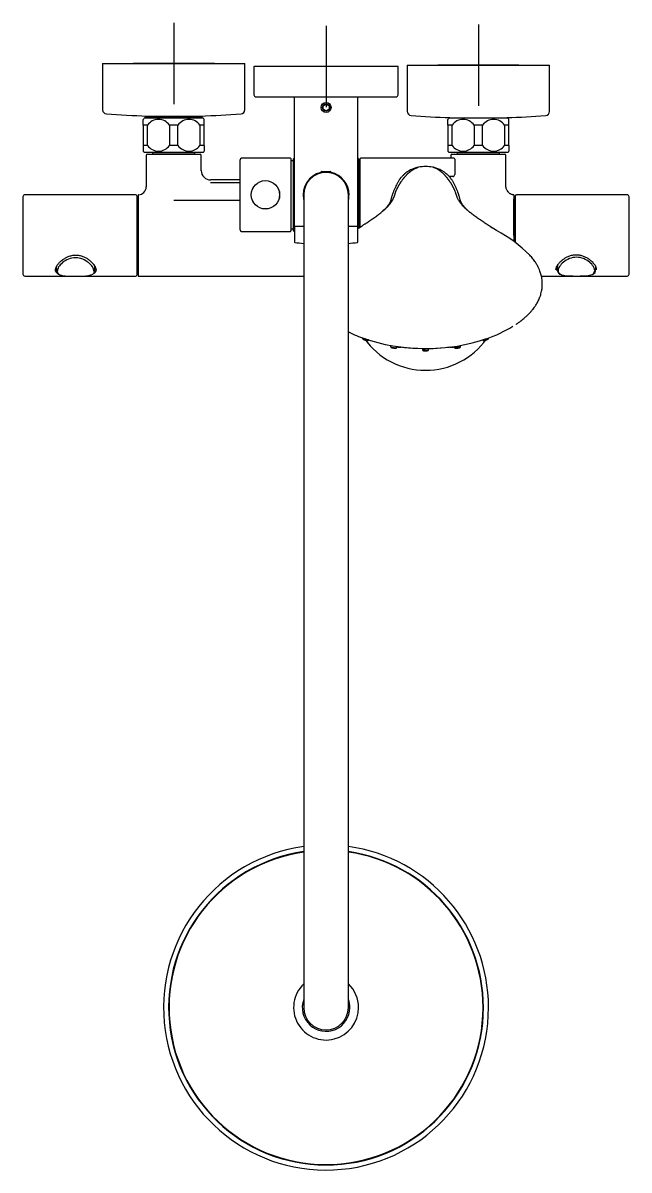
# Model space of a CAD drawing. Header units: millimetres. Extents: x -7698 to 47223, y 0 to 22596.
# Drawn here: x 6819 to 7117, y 20434 to 20998 of the extents above; entities that cross this region are included whole.
import ezdxf

# ---------------------------------------------------------------- set-up
doc = ezdxf.new("R2010")
doc.units = ezdxf.units.MM

msp = doc.modelspace()

# ---------------------------------------------------------------- linework, layer by layer
at = {"linetype": 'Continuous'}
for p, q in [((6893.28, 20998.42), (6893.28, 20958.42)), ((7043.28, 20997.62), (7043.28, 20957.62)), ((6968.28, 20997.02), (6968.28, 20957.02)), ((6858.28, 20978.42), (6928.28, 20978.42)), ((6858.28, 20978.42), (6858.28, 20955.64)), ((6913.28, 20978.42), (6873.28, 20978.42)), ((6928.28, 20955.64), (6928.28, 20978.42)), ((6932.78, 20976.82), (6932.78, 20963.02)), ((7003.58, 20977.02), (6932.98, 20977.02)), ((6988.28, 20977.02), (6948.28, 20977.02)), ((7003.78, 20963.02), (7003.78, 20976.82)), ((7008.28, 20977.62), (7078.28, 20977.62)), ((7008.28, 20977.62), (7008.28, 20954.84)), ((7063.28, 20977.62), (7023.28, 20977.62)), ((7078.28, 20954.84), (7078.28, 20977.62)), ((6933.78, 20962.02), (7002.78, 20962.02)), ((6952.63, 20962.02), (6952.63, 20898.62)), ((6966.78, 20957.69), (6968.28, 20958.56)), ((6968.28, 20958.56), (6969.78, 20957.69)), ((6983.93, 20898.62), (6983.93, 20962.02)), ((6879.28, 20952.42), (6907.28, 20952.42)), ((6879.28, 20952.42), (6879.28, 20951.62)), ((6880.06, 20952.61), (6880.06, 20952.42)), ((6880.22, 20952.61), (6906.34, 20952.61)), ((6881.23, 20952.61), (6881.23, 20952.42)), ((6905.33, 20952.61), (6905.33, 20952.42)), ((6906.5, 20952.42), (6906.5, 20952.61)), ((6907.28, 20951.62), (6907.28, 20952.42)), ((6966.78, 20955.96), (6966.78, 20957.69)), ((6968.28, 20955.09), (6966.78, 20955.96)), ((6969.78, 20955.96), (6968.28, 20955.09)), ((6969.78, 20957.69), (6969.78, 20955.96)), ((6878.28, 20948.12), (6878.28, 20950.92)), ((6880.36, 20948.12), (6878.28, 20948.12)), ((6878.28, 20948.12), (6878.28, 20938.12)), ((6907.78, 20951.62), (6878.78, 20951.62)), ((6880.36, 20938.12), (6880.36, 20948.12)), ((6895.36, 20948.12), (6891.19, 20948.12)), ((6891.19, 20948.12), (6891.19, 20938.12)), ((6895.36, 20938.12), (6895.36, 20948.12)), ((6908.28, 20948.12), (6906.19, 20948.12)), ((6906.19, 20948.12), (6906.19, 20938.12)), ((6908.28, 20948.12), (6908.28, 20950.92)), ((6908.28, 20938.12), (6908.28, 20948.12)), ((7028.28, 20948.12), (7028.28, 20950.92)), ((7030.36, 20948.12), (7028.28, 20948.12)), ((7028.28, 20948.12), (7028.28, 20938.12)), ((7057.78, 20951.62), (7028.78, 20951.62)), ((7029.28, 20951.84), (7029.28, 20951.62)), ((7030.36, 20938.12), (7030.36, 20948.12)), ((7045.36, 20948.12), (7041.19, 20948.12)), ((7041.19, 20948.12), (7041.19, 20938.12)), ((7045.36, 20938.12), (7045.36, 20948.12)), ((7058.28, 20948.12), (7056.19, 20948.12)), ((7056.19, 20948.12), (7056.19, 20938.12)), ((7057.28, 20951.62), (7057.28, 20951.84)), ((7058.28, 20948.12), (7058.28, 20950.92)), ((7058.28, 20938.12), (7058.28, 20948.12)), ((6880.36, 20938.12), (6878.28, 20938.12)), ((6878.28, 20938.12), (6878.28, 20935.32)), ((6895.36, 20938.12), (6891.19, 20938.12)), ((6908.28, 20938.12), (6906.19, 20938.12)), ((6908.28, 20938.12), (6908.28, 20935.32)), ((7030.36, 20938.12), (7028.28, 20938.12)), ((7028.28, 20938.12), (7028.28, 20935.32)), ((7045.36, 20938.12), (7041.19, 20938.12)), ((7058.28, 20938.12), (7056.19, 20938.12)), ((7058.28, 20938.12), (7058.28, 20935.32)), ((6907.78, 20934.62), (6878.78, 20934.62)), ((6879.78, 20933.32), (6879.78, 20917.81)), ((6880.28, 20933.82), (6906.28, 20933.82)), ((6882.91, 20934.62), (6882.83, 20934.52)), ((6903.73, 20934.52), (6882.83, 20934.52)), ((6882.83, 20934.52), (6882.83, 20933.82)), ((6903.73, 20934.52), (6903.64, 20934.62)), ((6903.73, 20933.82), (6903.73, 20934.52)), ((6906.78, 20925.71), (6906.78, 20933.32)), ((6925.93, 20896.52), (6925.93, 20931.12)), ((6950.73, 20931.82), (6926.63, 20931.82)), ((6950.93, 20931.62), (6950.93, 20896.02)), ((6952.08, 20930.52), (6950.93, 20930.52)), ((6952.28, 20896.12), (6952.28, 20931.52)), ((6952.63, 20931.82), (6952.58, 20931.82)), ((6983.98, 20931.82), (6983.93, 20931.82)), ((6984.28, 20931.52), (6984.28, 20897.42)), ((6985.13, 20930.52), (6984.48, 20930.52)), ((6985.13, 20897.9), (6985.13, 20931.62)), ((7031.13, 20931.82), (6985.33, 20931.82)), ((7057.78, 20934.62), (7028.78, 20934.62)), ((7029.78, 20933.32), (7029.78, 20931.82)), ((7030.28, 20933.82), (7056.28, 20933.82)), ((7031.63, 20931.32), (7031.63, 20923.82)), ((7032.91, 20934.62), (7032.83, 20934.52)), ((7053.73, 20934.52), (7032.83, 20934.52)), ((7032.83, 20934.52), (7032.83, 20933.82)), ((7053.73, 20934.52), (7053.64, 20934.62)), ((7053.73, 20933.82), (7053.73, 20934.52)), ((7056.78, 20918.54), (7056.78, 20933.32)), ((6966.27, 20925.27), (6965.78, 20924.99)), ((6965.78, 20924.99), (6970.78, 20924.99)), ((6965.78, 20924.99), (6965.78, 20924.54)), ((6966.27, 20925.27), (6970.29, 20925.27)), ((6966.27, 20924.54), (6966.27, 20925.27)), ((6970.78, 20924.99), (6970.29, 20925.27)), ((6970.29, 20924.54), (6970.29, 20925.27)), ((6970.78, 20924.54), (6970.78, 20924.99)), ((7017.28, 20927.73), (7017.28, 20927.73)), ((6911.34, 20919.81), (6925.93, 20919.81)), ((6925.93, 20921.15), (6911.44, 20921.15)), ((7030.63, 20922.82), (7028.91, 20922.82)), ((6819.03, 20912.82), (6819.03, 20874.82)), ((6874.53, 20913.82), (6820.03, 20913.82)), ((6875.03, 20913.32), (6875.03, 20874.32)), ((6875.78, 20913.83), (6875.78, 20873.82)), ((6875.95, 20913.83), (6875.78, 20913.83)), ((6957.28, 20913.82), (6957.28, 20873.32)), ((6979.28, 20873.32), (6979.28, 20913.82)), ((7060.78, 20913.83), (7060.58, 20913.83)), ((7060.78, 20913.83), (7060.78, 20890.82)), ((7061.48, 20890.37), (7061.48, 20913.32)), ((7116.48, 20913.82), (7061.98, 20913.82)), ((7117.48, 20874.82), (7117.48, 20912.82)), ((6875.78, 20911.42), (6875.03, 20911.42)), ((6893.28, 20911.15), (6925.93, 20911.15)), ((7061.48, 20911.82), (7060.78, 20911.82)), ((7060.78, 20893.82), (7060.78, 20911.82)), ((7060.78, 20910.65), (7061.48, 20910.65)), ((7061.48, 20903.04), (7060.78, 20903.04)), ((6926.63, 20895.82), (6950.73, 20895.82)), ((6950.93, 20897.12), (6952.08, 20897.12)), ((6952.58, 20895.82), (6952.68, 20895.82)), ((6952.68, 20898.22), (6952.68, 20890.58)), ((6952.83, 20898.42), (6957.28, 20898.42)), ((6979.28, 20898.42), (6983.73, 20898.42)), ((6983.88, 20890.58), (6983.88, 20898.22)), ((7060.78, 20896.7), (7061.48, 20896.7)), ((7101.08, 20878.25), (7101.08, 20878.86)), ((6820.03, 20873.82), (6840.75, 20873.82)), ((6835.51, 20878.4), (6835.43, 20877.84)), ((6835.43, 20877.85), (6835.43, 20876.76)), ((6849.31, 20873.82), (6874.53, 20873.82)), ((6854.43, 20876.75), (6854.43, 20877.81)), ((6854.75, 20877.9), (6855.03, 20876.84)), ((6875.78, 20873.82), (6957.28, 20873.82)), ((6957.28, 20873.32), (6957.28, 20554.32)), ((6979.28, 20554.32), (6979.28, 20873.32)), ((7074.32, 20873.82), (7087.63, 20873.82)), ((7082.08, 20878), (7082.08, 20876.95)), ((7087.59, 20873.82), (7088.27, 20873.83)), ((7095.04, 20873.82), (7095.36, 20873.82)), ((7095.32, 20873.82), (7116.48, 20873.82)), ((7101.08, 20878.25), (7101.08, 20878.26)), ((7101.08, 20878.06), (7101.08, 20878.26)), ((7101.08, 20876.96), (7101.08, 20878.05)), ((6986.24, 20843.36), (6986.25, 20843.15)), ((7000.05, 20839.76), (7000.09, 20838.95)), ((7034.47, 20838.95), (7034.5, 20839.74)), ((7048.3, 20843.15), (7048.31, 20843.38)), ((7003.01, 20838.65), (7003.03, 20839.24)), ((7015.78, 20838.22), (7015.81, 20837.46)), ((7017.28, 20837.05), (7017.28, 20837.28)), ((7018.74, 20837.46), (7018.77, 20838.22)), ((7031.52, 20839.24), (7031.55, 20838.65)), ((6957.28, 20554.32), (6957.28, 20513.82)), ((6979.28, 20513.82), (6979.28, 20554.32))]:
    msp.add_line(p, q, dxfattribs=at)
for centre, radius in [((6968.28, 20956.82), 2.46), ((6968.28, 20956.82), 1.8), ((6938.43, 20913.82), 7), ((6938.43, 20913.82), 6.97)]:
    msp.add_circle(centre, radius, dxfattribs=at)
for centre, radius, start, end in [((6932.98, 20976.82), 0.2, 90, 180), ((7003.58, 20976.82), 0.2, 0, 90), ((6933.78, 20963.02), 1, 180, 270), ((7002.78, 20963.02), 1, 270, 0), ((6860.28, 20955.64), 2, 180, 265.7757), ((6893.28, 21402.42), 450, 265.7757, 268.3165), ((6893.28, 21402.42), 450, 271.6835, 274.2243), ((6926.28, 20955.64), 2, 274.2243, 0), ((7010.28, 20954.84), 2, 180, 265.7757), ((7043.28, 21401.62), 450, 265.7757, 268.2172), ((7043.28, 21401.62), 450, 271.7828, 274.2243), ((7076.28, 20954.84), 2, 274.2243, 0), ((6886.67, 20945.48), 10, 142.1519, 147.093), ((6885.78, 20944.27), 6.64, 35.3947, 144.6053), ((6900.78, 20944.27), 6.64, 35.3947, 144.6053), ((6899.88, 20945.48), 10, 32.904, 37.8481), ((7036.67, 20945.48), 10, 142.1519, 147.093), ((7035.78, 20944.27), 6.64, 35.3947, 144.6053), ((7050.78, 20944.27), 6.64, 35.3947, 144.6053), ((7049.88, 20945.48), 10, 32.904, 37.8481), ((6886.67, 20940.76), 10, 212.904, 217.8481), ((6885.78, 20941.97), 6.64, 215.3947, 324.6053), ((6900.78, 20941.97), 6.64, 215.3947, 324.6053), ((6899.88, 20940.76), 10, 322.1519, 327.093), ((7036.67, 20940.76), 10, 212.904, 217.8481), ((7035.78, 20941.97), 6.64, 215.3947, 324.6053), ((7050.78, 20941.97), 6.64, 215.3947, 324.6053), ((7049.88, 20940.76), 10, 322.1519, 327.093), ((6880.28, 20933.32), 0.5, 90, 180), ((6906.28, 20933.32), 0.5, 0, 90), ((6926.63, 20931.12), 0.7, 90, 180), ((6950.73, 20931.62), 0.2, 0, 90), ((6952.08, 20930.72), 0.2, 270, 0), ((6952.58, 20931.52), 0.3, 90, 180), ((6983.98, 20931.52), 0.3, 0, 90), ((6984.48, 20930.72), 0.2, 180, 270), ((6985.33, 20931.62), 0.2, 90, 180), ((7030.28, 20933.32), 0.5, 90, 180), ((7031.13, 20931.32), 0.5, 0, 90), ((7056.28, 20933.32), 0.5, 0, 90), ((6911.46, 20925.84), 4.68, 181.3022, 270.0219), ((6968.28, 20913.82), 11.3, 102.7838, 191.5041), ((6968.28, 20913.82), 11, 0, 180), ((6968.28, 20913.82), 11.3, 0, 77.1991), ((7016.21, 20913.99), 13.65, 100.1465, 115.3687), ((7017.28, 20908), 19.73, 89.9947, 100.1148), ((7017.28, 20908), 19.73, 79.8852, 90.0053), ((7018.34, 20913.99), 13.65, 64.3897, 79.8535), ((7030.63, 20923.82), 1, 270, 0), ((6820.03, 20912.82), 1, 90, 180), ((6874.53, 20913.32), 0.5, 0, 90), ((6875.93, 20889.59), 24.24, 89.8901, 90.3629), ((6875.83, 20917.82), 3.94, 271.226, 359.1756), ((6968.28, 20913.82), 11.3, 347.0955, 0), ((7061.98, 20913.32), 0.5, 90, 180), ((7116.48, 20912.82), 1, 0, 90), ((6926.63, 20896.52), 0.7, 180, 270), ((6950.73, 20896.02), 0.2, 270, 0), ((6952.08, 20896.92), 0.2, 0, 90), ((6952.58, 20896.12), 0.3, 180, 270), ((6952.83, 20898.62), 0.2, 180, 270), ((6952.88, 20898.22), 0.2, 90, 180), ((6983.68, 20898.22), 0.2, 0, 90), ((6983.73, 20898.62), 0.2, 270, 0), ((7018.34, 20833.31), 71.48, 45.3765, 61.6671), ((6952.88, 20890.58), 0.2, 180, 262.9118), ((6968.28, 21014.42), 125, 262.9118, 264.9514), ((6968.28, 21014.42), 125, 275.0455, 277.0882), ((6983.68, 20890.58), 0.2, 277.0882, 0), ((6820.03, 20874.82), 1, 180, 270), ((6837.82, 20876.76), 2.38, 175.8643, 252.7694), ((6844.63, 20874.65), 9.86, 156.3621, 157.6339), ((6852.02, 20876.77), 2.41, 286.0718, 0.0648), ((6874.53, 20874.32), 0.5, 270, 0), ((7084.64, 20877.04), 2.59, 191.6129, 253.5007), ((7098.7, 20876.92), 2.37, 289.5731, 6.3418), ((7098.78, 20876.9), 2.7, 0.584, 22.9453), ((7116.48, 20874.82), 1, 270, 0), ((7008.41, 20904.79), 65.3, 243.5007, 251.0692), ((7025.61, 20905.87), 66.51, 289.0044, 301.399), ((7017.27, 20933.68), 95.49, 263.1908, 265.5058), ((7017.27, 20933.68), 95.49, 266.2592, 277.1128), ((7029.87, 20844.63), 5.82, 270.7409, 280.5199), ((7031.41, 20849.15), 10.86, 274.7349, 283.0665), ((6968.28, 20513.82), 80, 97.9032, 0), ((6968.28, 20513.82), 80, 0, 82.0968), ((6968.28, 20513.82), 77.5, 98.1599, 0), ((6968.28, 20513.82), 77.3, 98.1811, 0), ((6968.28, 20513.82), 77.5, 0, 81.8401), ((6968.28, 20513.82), 77.3, 0, 81.8189), ((6928.91, 20580.23), 0.3, 50.0297, 120.6634), ((6930.45, 20581.12), 0.3, 119.3366, 189.9703), ((7006.1, 20581.12), 0.3, 350.0297, 60.6634), ((7007.65, 20580.23), 0.3, 59.3366, 129.9703), ((6900.98, 20551.65), 0.3, 80.0297, 150.6634), ((6901.87, 20553.19), 0.3, 149.3366, 219.9703), ((7034.68, 20553.19), 0.3, 320.0297, 30.6634), ((7035.58, 20551.65), 0.3, 29.3366, 99.9703), ((6968.28, 20513.82), 15.99, 133.45, 0), ((6968.28, 20513.82), 15.99, 0, 46.55), ((6968.28, 20513.82), 11.7, 160.0328, 0), ((6968.28, 20513.82), 11.7, 0, 19.9672), ((6891.08, 20514.72), 0.3, 179.3366, 249.9703), ((6891.08, 20512.93), 0.3, 110.0297, 180.6634), ((6968.28, 20513.82), 11, 180, 0), ((7045.47, 20514.72), 0.3, 290.0297, 0.6634), ((7045.47, 20512.93), 0.3, 359.3366, 69.9703), ((6900.98, 20476), 0.3, 209.3366, 279.9703), ((6901.87, 20474.45), 0.3, 140.0297, 210.6634), ((7034.68, 20474.45), 0.3, 329.3366, 39.9703), ((7035.58, 20476), 0.3, 260.0297, 330.6634), ((6928.91, 20447.42), 0.3, 239.3366, 309.9703), ((6930.45, 20446.52), 0.3, 170.0297, 240.6634), ((7006.1, 20446.52), 0.3, 299.3366, 9.9703), ((7007.65, 20447.42), 0.3, 230.0297, 300.6634), ((6967.38, 20436.63), 0.3, 269.3366, 339.9703), ((6969.17, 20436.63), 0.3, 200.0297, 270.6634)]:
    msp.add_arc(centre, radius, start, end, dxfattribs=at)
for centre, major_axis, ratio, start_param, end_param in [((7017.28, 20863.47), (50.56, 0), 0.5, 4.063721, 5.348593), ((7017.28, 20864.3), (0, 36.86), 1, 2.186048, 4.095724)]:
    msp.add_ellipse(centre, major_axis=major_axis, ratio=ratio, start_param=start_param, end_param=end_param, dxfattribs=at)
for points, knots in [([(6983.87, 20897.2), (6983.89, 20897.21), (6983.9, 20897.21), (6983.93, 20897.23), (6983.95, 20897.25), (6984.01, 20897.28), (6984.05, 20897.31), (6984.24, 20897.43), (6984.4, 20897.53), (6984.87, 20897.83), (6985.19, 20898.03), (6985.82, 20898.44), (6986.14, 20898.65), (6986.61, 20898.95), (6986.76, 20899.05), (6987.07, 20899.26), (6987.22, 20899.36), (6987.54, 20899.57), (6987.7, 20899.67), (6987.94, 20899.83), (6988.01, 20899.88), (6988.13, 20899.96), (6988.16, 20899.98), (6988.24, 20900.03), (6988.28, 20900.05), (6988.61, 20900.28), (6988.93, 20900.5), (6989.58, 20900.94), (6989.91, 20901.16), (6990.38, 20901.49), (6990.54, 20901.59), (6990.76, 20901.75), (6990.84, 20901.8), (6990.94, 20901.87), (6990.98, 20901.9), (6991.06, 20901.95), (6991.1, 20901.98), (6991.46, 20902.23), (6991.78, 20902.45), (6992.42, 20902.9), (6992.74, 20903.13), (6993.22, 20903.48), (6993.38, 20903.59), (6993.62, 20903.77), (6993.7, 20903.83), (6993.8, 20903.9), (6993.82, 20903.92), (6993.86, 20903.95), (6993.88, 20903.96), (6993.94, 20904), (6993.97, 20904.03), (6994.05, 20904.08), (6994.08, 20904.11), (6994.15, 20904.16), (6994.19, 20904.19), (6994.29, 20904.27), (6994.36, 20904.32), (6994.56, 20904.48), (6994.7, 20904.58), (6995.1, 20904.89), (6995.36, 20905.1), (6995.74, 20905.41), (6995.86, 20905.51), (6996.1, 20905.71), (6996.22, 20905.81), (6996.57, 20906.1), (6996.8, 20906.3), (6997.23, 20906.68), (6997.44, 20906.87), (6997.85, 20907.26), (6998.05, 20907.45), (6998.43, 20907.84), (6998.61, 20908.02), (6998.95, 20908.39), (6999.11, 20908.56), (6999.4, 20908.9), (6999.54, 20909.06), (6999.69, 20909.25), (6999.72, 20909.29), (6999.77, 20909.35), (6999.78, 20909.37), (6999.81, 20909.41), (6999.83, 20909.43), (6999.86, 20909.47), (6999.87, 20909.49), (6999.9, 20909.53), (6999.92, 20909.55), (6999.96, 20909.61), (6999.99, 20909.64), (7000.25, 20910), (7000.45, 20910.29), (7000.67, 20910.62), (7000.71, 20910.69), (7000.76, 20910.77), (7000.77, 20910.78), (7000.78, 20910.81), (7000.79, 20910.82), (7000.8, 20910.83), (7000.8, 20910.84), (7000.83, 20910.88), (7000.85, 20910.92), (7000.94, 20911.08), (7001.02, 20911.21), (7001.15, 20911.46), (7001.22, 20911.57), (7001.31, 20911.75), (7001.33, 20911.8), (7001.38, 20911.88), (7001.39, 20911.91), (7001.42, 20911.97), (7001.43, 20911.99), (7001.47, 20912.08), (7001.49, 20912.13), (7001.54, 20912.24), (7001.57, 20912.29), (7001.63, 20912.45), (7001.68, 20912.55), (7001.74, 20912.69), (7001.76, 20912.74), (7001.79, 20912.84), (7001.81, 20912.89), (7001.86, 20913.03), (7001.9, 20913.12), (7001.96, 20913.3), (7001.99, 20913.39), (7002.03, 20913.52), (7002.05, 20913.56), (7002.08, 20913.64), (7002.09, 20913.69), (7002.16, 20913.89), (7002.21, 20914.06), (7002.28, 20914.3), (7002.31, 20914.38), (7002.35, 20914.5), (7002.36, 20914.54), (7002.39, 20914.62), (7002.4, 20914.66), (7002.44, 20914.78), (7002.47, 20914.86), (7002.51, 20914.98), (7002.52, 20915.02), (7002.54, 20915.08), (7002.55, 20915.1), (7002.56, 20915.13), (7002.56, 20915.14), (7002.57, 20915.16), (7002.57, 20915.17), (7002.59, 20915.22), (7002.61, 20915.26), (7002.64, 20915.34), (7002.65, 20915.38), (7002.68, 20915.46), (7002.69, 20915.5), (7002.72, 20915.56), (7002.72, 20915.58), (7002.74, 20915.61), (7002.75, 20915.63), (7002.82, 20915.8), (7002.88, 20915.95), (7003.01, 20916.26), (7003.08, 20916.41), (7003.16, 20916.61), (7003.18, 20916.65), (7003.21, 20916.7), (7003.22, 20916.72), (7003.24, 20916.76), (7003.24, 20916.78), (7003.26, 20916.81), (7003.26, 20916.82), (7003.27, 20916.84), (7003.28, 20916.84), (7003.29, 20916.87), (7003.3, 20916.89), (7003.32, 20916.94), (7003.34, 20916.98), (7003.51, 20917.3), (7003.66, 20917.59), (7003.82, 20917.9), (7003.83, 20917.92), (7003.84, 20917.94), (7003.85, 20917.95), (7003.85, 20917.97), (7003.85, 20917.97), (7003.86, 20917.98), (7003.86, 20917.98), (7003.88, 20918.02), (7003.9, 20918.06), (7003.96, 20918.16), (7004, 20918.23), (7004.04, 20918.31), (7004.05, 20918.33), (7004.07, 20918.36), (7004.08, 20918.38), (7004.11, 20918.43), (7004.13, 20918.46), (7004.16, 20918.51), (7004.17, 20918.53), (7004.18, 20918.56), (7004.19, 20918.58), (7004.22, 20918.63), (7004.24, 20918.66), (7004.3, 20918.76), (7004.34, 20918.82), (7004.39, 20918.92), (7004.41, 20918.95), (7004.44, 20919), (7004.45, 20919.02), (7004.47, 20919.04), (7004.47, 20919.05), (7004.48, 20919.07), (7004.49, 20919.08), (7004.57, 20919.21), (7004.65, 20919.34), (7004.81, 20919.59), (7004.89, 20919.72), (7005.02, 20919.91), (7005.06, 20919.97), (7005.12, 20920.07), (7005.15, 20920.1), (7005.17, 20920.14), (7005.17, 20920.14), (7005.18, 20920.15), (7005.18, 20920.15), (7005.19, 20920.16), (7005.19, 20920.17), (7005.21, 20920.19), (7005.22, 20920.21), (7005.27, 20920.29), (7005.32, 20920.35), (7005.38, 20920.44), (7005.4, 20920.47), (7005.43, 20920.51), (7005.44, 20920.52), (7005.45, 20920.53), (7005.45, 20920.54), (7005.47, 20920.56), (7005.48, 20920.58), (7005.58, 20920.72), (7005.67, 20920.84), (7005.8, 20921.02), (7005.84, 20921.08), (7005.9, 20921.15), (7005.91, 20921.17), (7005.93, 20921.2), (7005.94, 20921.21), (7005.97, 20921.25), (7006, 20921.28), (7006.06, 20921.37), (7006.11, 20921.43), (7006.17, 20921.52), (7006.2, 20921.55), (7006.23, 20921.59), (7006.24, 20921.6), (7006.26, 20921.63), (7006.27, 20921.65), (7006.37, 20921.78), (7006.46, 20921.89), (7006.57, 20922.03), (7006.6, 20922.06), (7006.63, 20922.1), (7006.64, 20922.11), (7006.66, 20922.14), (7006.67, 20922.15), (7006.73, 20922.22), (7006.77, 20922.28), (7006.86, 20922.38), (7006.9, 20922.44), (7006.96, 20922.52), (7006.99, 20922.54), (7007.02, 20922.58), (7007.03, 20922.59), (7007.05, 20922.62), (7007.06, 20922.63), (7007.15, 20922.75), (7007.24, 20922.85), (7007.33, 20922.96), (7007.34, 20922.97), (7007.35, 20922.99), (7007.36, 20923), (7007.37, 20923.01), (7007.37, 20923.02), (7007.4, 20923.05), (7007.42, 20923.07), (7007.48, 20923.14), (7007.52, 20923.19), (7007.65, 20923.34), (7007.74, 20923.44), (7007.88, 20923.59), (7007.93, 20923.64), (7008, 20923.72), (7008.02, 20923.74), (7008.06, 20923.78), (7008.07, 20923.79), (7008.09, 20923.81), (7008.1, 20923.82), (7008.11, 20923.83), (7008.12, 20923.84), (7008.17, 20923.89), (7008.22, 20923.94), (7008.3, 20924.02), (7008.33, 20924.04), (7008.36, 20924.08), (7008.38, 20924.09), (7008.4, 20924.11), (7008.4, 20924.12), (7008.42, 20924.13), (7008.42, 20924.13), (7008.54, 20924.24), (7008.64, 20924.33), (7008.8, 20924.48), (7008.86, 20924.53), (7008.92, 20924.58), (7008.94, 20924.6), (7008.96, 20924.62), (7008.98, 20924.63), (7009.02, 20924.67), (7009.04, 20924.69), (7009.18, 20924.8), (7009.28, 20924.89), (7009.44, 20925.02), (7009.49, 20925.06), (7009.57, 20925.13), (7009.6, 20925.15), (7009.63, 20925.18), (7009.65, 20925.19), (7009.66, 20925.2), (7009.67, 20925.21), (7009.68, 20925.22), (7009.69, 20925.22), (7009.7, 20925.23), (7009.71, 20925.24), (7009.72, 20925.25), (7009.73, 20925.25), (7009.74, 20925.27), (7009.76, 20925.28), (7009.79, 20925.31), (7009.82, 20925.33), (7009.89, 20925.38), (7009.93, 20925.42), (7010.02, 20925.49), (7010.07, 20925.53), (7010.15, 20925.6), (7010.2, 20925.63), (7010.28, 20925.7), (7010.33, 20925.74), (7010.39, 20925.78), (7010.4, 20925.79), (7010.42, 20925.81), (7010.44, 20925.82), (7010.47, 20925.84), (7010.5, 20925.86), (7010.62, 20925.94), (7010.72, 20926.01), (7010.92, 20926.14), (7011.03, 20926.21), (7011.14, 20926.28), (7011.15, 20926.28), (7011.16, 20926.29), (7011.17, 20926.29), (7011.19, 20926.3), (7011.2, 20926.31), (7011.24, 20926.34), (7011.27, 20926.35), (7011.35, 20926.4), (7011.41, 20926.43), (7011.52, 20926.49), (7011.57, 20926.52), (7011.66, 20926.57), (7011.69, 20926.58), (7011.73, 20926.6), (7011.74, 20926.61), (7011.76, 20926.62), (7011.77, 20926.62), (7011.78, 20926.63), (7011.79, 20926.64), (7011.83, 20926.65), (7011.86, 20926.67), (7011.9, 20926.69), (7011.91, 20926.7), (7011.94, 20926.71), (7011.96, 20926.72), (7012.03, 20926.75), (7012.09, 20926.78), (7012.26, 20926.86), (7012.38, 20926.91), (7012.55, 20926.99), (7012.61, 20927.01), (7012.69, 20927.04), (7012.7, 20927.05), (7012.73, 20927.06), (7012.74, 20927.07), (7012.79, 20927.08), (7012.82, 20927.1), (7012.97, 20927.15), (7013.09, 20927.2), (7013.36, 20927.29), (7013.49, 20927.33), (7013.7, 20927.39), (7013.75, 20927.41), (7013.81, 20927.42)], [0.0104541, 0.0104541, 0.0104541, 0.0104541, 0.0108704, 0.0108704, 0.0113881, 0.0113881, 0.0124234, 0.0124234, 0.0165645, 0.0165645, 0.0248467, 0.0248467, 0.0331289, 0.0331289, 0.0372701, 0.0372701, 0.0414112, 0.0414112, 0.0455523, 0.0455523, 0.0476229, 0.0476229, 0.0486581, 0.0486581, 0.0496934, 0.0496934, 0.0579757, 0.0579757, 0.0662579, 0.0662579, 0.070399, 0.070399, 0.0724696, 0.0724696, 0.0735048, 0.0735048, 0.0745401, 0.0745401, 0.0828224, 0.0828224, 0.0911046, 0.0911046, 0.0952457, 0.0952457, 0.0973163, 0.0973163, 0.0978339, 0.0978339, 0.0983516, 0.0983516, 0.0993868, 0.0993868, 0.1004221, 0.1004221, 0.1014574, 0.1014574, 0.1035279, 0.1035279, 0.1076691, 0.1076691, 0.1159513, 0.1159513, 0.1200924, 0.1200924, 0.1242335, 0.1242335, 0.1325158, 0.1325158, 0.140798, 0.140798, 0.1490802, 0.1490802, 0.1573625, 0.1573625, 0.1656447, 0.1656447, 0.173927, 0.173927, 0.1759975, 0.1759975, 0.1770328, 0.1770328, 0.1780681, 0.1780681, 0.1791034, 0.1791034, 0.1801386, 0.1801386, 0.1822092, 0.1822092, 0.1987737, 0.1987737, 0.2029148, 0.2029148, 0.2039501, 0.2039501, 0.2044677, 0.2044677, 0.2049853, 0.2049853, 0.2070559, 0.2070559, 0.2153381, 0.2153381, 0.2236204, 0.2236204, 0.2277615, 0.2277615, 0.229832, 0.229832, 0.2319026, 0.2319026, 0.2360437, 0.2360437, 0.2401848, 0.2401848, 0.2484671, 0.2484671, 0.2526082, 0.2526082, 0.2567493, 0.2567493, 0.2650315, 0.2650315, 0.2733138, 0.2733138, 0.2774549, 0.2774549, 0.281596, 0.281596, 0.2981605, 0.2981605, 0.3064427, 0.3064427, 0.3105838, 0.3105838, 0.314725, 0.314725, 0.3230072, 0.3230072, 0.3271483, 0.3271483, 0.3292189, 0.3292189, 0.3302542, 0.3302542, 0.3312894, 0.3312894, 0.3354306, 0.3354306, 0.3395717, 0.3395717, 0.3437128, 0.3437128, 0.3457833, 0.3457833, 0.3478539, 0.3478539, 0.3644184, 0.3644184, 0.3809829, 0.3809829, 0.385124, 0.385124, 0.3871945, 0.3871945, 0.3892651, 0.3892651, 0.3903004, 0.3903004, 0.3913356, 0.3913356, 0.3934062, 0.3934062, 0.3975473, 0.3975473, 0.4306763, 0.4306763, 0.4327468, 0.4327468, 0.4337821, 0.4337821, 0.4342997, 0.4342997, 0.4348174, 0.4348174, 0.4389585, 0.4389585, 0.4472407, 0.4472407, 0.4493113, 0.4493113, 0.4513819, 0.4513819, 0.455523, 0.455523, 0.4575935, 0.4575935, 0.4596641, 0.4596641, 0.4638052, 0.4638052, 0.4720874, 0.4720874, 0.4762286, 0.4762286, 0.4782991, 0.4782991, 0.4793344, 0.4793344, 0.4803697, 0.4803697, 0.4969342, 0.4969342, 0.5134986, 0.5134986, 0.5217809, 0.5217809, 0.525922, 0.525922, 0.5264396, 0.5264396, 0.5269573, 0.5269573, 0.5279925, 0.5279925, 0.5300631, 0.5300631, 0.5383453, 0.5383453, 0.5424865, 0.5424865, 0.5435217, 0.5435217, 0.544557, 0.544557, 0.5466276, 0.5466276, 0.563192, 0.563192, 0.5714743, 0.5714743, 0.5735448, 0.5735448, 0.5756154, 0.5756154, 0.5797565, 0.5797565, 0.5880387, 0.5880387, 0.5921799, 0.5921799, 0.5942504, 0.5942504, 0.596321, 0.596321, 0.6128855, 0.6128855, 0.6170266, 0.6170266, 0.6190971, 0.6190971, 0.6211677, 0.6211677, 0.6294499, 0.6294499, 0.6377322, 0.6377322, 0.6418733, 0.6418733, 0.6439438, 0.6439438, 0.6460144, 0.6460144, 0.6625789, 0.6625789, 0.6646494, 0.6646494, 0.6656847, 0.6656847, 0.66672, 0.66672, 0.6708611, 0.6708611, 0.6791433, 0.6791433, 0.6957078, 0.6957078, 0.70399, 0.70399, 0.7081312, 0.7081312, 0.7102017, 0.7102017, 0.711237, 0.711237, 0.7122723, 0.7122723, 0.7205545, 0.7205545, 0.7246956, 0.7246956, 0.7267662, 0.7267662, 0.7278015, 0.7278015, 0.7288368, 0.7288368, 0.7454012, 0.7454012, 0.7536835, 0.7536835, 0.755754, 0.755754, 0.7578246, 0.7578246, 0.7619657, 0.7619657, 0.7785302, 0.7785302, 0.7868124, 0.7868124, 0.7909535, 0.7909535, 0.7930241, 0.7930241, 0.7940594, 0.7940594, 0.7950946, 0.7950946, 0.7961299, 0.7961299, 0.7971652, 0.7971652, 0.7992358, 0.7992358, 0.8033769, 0.8033769, 0.8116591, 0.8116591, 0.8199414, 0.8199414, 0.8282236, 0.8282236, 0.8365058, 0.8365058, 0.8385764, 0.8385764, 0.8406469, 0.8406469, 0.8447881, 0.8447881, 0.8613525, 0.8613525, 0.877917, 0.877917, 0.8789523, 0.8789523, 0.8799876, 0.8799876, 0.8820581, 0.8820581, 0.8861992, 0.8861992, 0.8944815, 0.8944815, 0.9027637, 0.9027637, 0.9069048, 0.9069048, 0.9089754, 0.9089754, 0.9100107, 0.9100107, 0.9110459, 0.9110459, 0.9151871, 0.9151871, 0.9172576, 0.9172576, 0.9193282, 0.9193282, 0.9276104, 0.9276104, 0.9441749, 0.9441749, 0.9524571, 0.9524571, 0.9545277, 0.9545277, 0.9565982, 0.9565982, 0.9607394, 0.9607394, 0.9773038, 0.9773038, 0.9938683, 0.9938683, 1, 1, 1, 1]), ([(7010.37, 20926.31), (7010.01, 20926.14), (7009.37, 20925.82), (7008.46, 20925.25), (7007.7, 20924.7), (7007.01, 20924.15), (7006.5, 20923.69), (7005.93, 20923.14), (7005.35, 20922.52), (7004.9, 20921.97), (7004.43, 20921.35), (7004.05, 20920.76), (7003.73, 20920.22), (7003.4, 20919.65), (7003.04, 20919), (7002.71, 20918.32), (7002.4, 20917.61), (7002.1, 20916.91), (7001.8, 20916.22), (7001.53, 20915.56), (7001.27, 20914.89), (7001.02, 20914.2), (7000.79, 20913.47), (7000.58, 20912.78), (7000.41, 20912.17), (7000.29, 20911.72), (7000.21, 20911.4), (7000.16, 20911.19), (7000.1, 20911), (7000.02, 20910.75), (6999.86, 20910.36), (6999.62, 20909.88), (6999.32, 20909.34), (6998.98, 20908.81), (6998.52, 20908.17), (6997.87, 20907.4), (6997.01, 20906.54), (6996.31, 20905.9), (6995.97, 20905.61)], [0, 0, 0, 0, 0.0228939, 0.0478864, 0.0692975, 0.0864873, 0.1002379, 0.1101576, 0.1235846, 0.1391745, 0.156341, 0.1825469, 0.2117812, 0.2425974, 0.2738674, 0.3119326, 0.3500098, 0.3890114, 0.4285584, 0.4675244, 0.5042801, 0.5492727, 0.5905623, 0.6263096, 0.6581314, 0.6884579, 0.7005971, 0.7122289, 0.7235041, 0.7362514, 0.7532968, 0.7745675, 0.7870954, 0.8004682, 0.8155306, 0.831359, 0.8490363, 0.8639425, 0.8639425, 0.8639425, 0.8639425]), ([(7051.74, 20896.53), (7051.19, 20896.88), (7050.04, 20897.6), (7048.58, 20898.54), (7047.39, 20899.32), (7046.5, 20899.91), (7045.6, 20900.51), (7044.7, 20901.12), (7043.8, 20901.74), (7042.89, 20902.37), (7041.98, 20903.01), (7040.78, 20903.87), (7039.42, 20904.9), (7038.26, 20905.86), (7037.41, 20906.6), (7036.61, 20907.34), (7035.9, 20908.06), (7035.29, 20908.73), (7034.95, 20909.14), (7034.59, 20909.6), (7034.28, 20910.02), (7033.98, 20910.48), (7033.66, 20910.99), (7033.33, 20911.57), (7033.01, 20912.22), (7032.78, 20912.79), (7032.59, 20913.31), (7032.43, 20913.8), (7032.31, 20914.19), (7032.21, 20914.5), (7032.11, 20914.81), (7031.98, 20915.18), (7031.84, 20915.55), (7031.72, 20915.85), (7031.6, 20916.14), (7031.47, 20916.43), (7031.34, 20916.72), (7031.2, 20917), (7031.04, 20917.32), (7030.87, 20917.65), (7030.76, 20917.86), (7030.69, 20917.98), (7030.65, 20918.06), (7030.54, 20918.26), (7030.38, 20918.54), (7030.19, 20918.87), (7030.04, 20919.13), (7029.88, 20919.37), (7029.69, 20919.67), (7029.51, 20919.95), (7029.35, 20920.19), (7029.22, 20920.38), (7029.09, 20920.57), (7028.92, 20920.8), (7028.76, 20921.01), (7028.63, 20921.19), (7028.52, 20921.34), (7028.39, 20921.5), (7028.25, 20921.68), (7028.09, 20921.89), (7027.95, 20922.07), (7027.81, 20922.24), (7027.66, 20922.42), (7027.53, 20922.59), (7027.41, 20922.73), (7027.33, 20922.83), (7027.13, 20923.09), (7026.83, 20923.42), (7026.48, 20923.8), (7026.19, 20924.08), (7025.88, 20924.37), (7025.48, 20924.72), (7025.11, 20925.02), (7024.87, 20925.22), (7024.8, 20925.28), (7024.75, 20925.32), (7024.67, 20925.38), (7024.56, 20925.47), (7024.4, 20925.6), (7024.19, 20925.76), (7023.91, 20925.96), (7023.67, 20926.12), (7023.5, 20926.23), (7023.42, 20926.27), (7023.37, 20926.3), (7023.2, 20926.4), (7023, 20926.51), (7022.79, 20926.62), (7022.68, 20926.68), (7022.57, 20926.73), (7022.39, 20926.82), (7022.14, 20926.93), (7021.74, 20927.1), (7021.3, 20927.26), (7020.9, 20927.38), (7020.74, 20927.42)], [0, 0, 0, 0, 0.014412, 0.030084, 0.03786, 0.045801, 0.053664, 0.06203, 0.070101, 0.078292, 0.086913, 0.095943, 0.113465, 0.130789, 0.139348, 0.148034, 0.165788, 0.174393, 0.18276, 0.188312, 0.19973, 0.208, 0.215998, 0.232454, 0.248367, 0.264332, 0.280185, 0.29583, 0.311479, 0.319377, 0.327076, 0.342789, 0.358409, 0.365864, 0.373452, 0.389147, 0.397282, 0.404879, 0.419961, 0.432509, 0.44221, 0.444087, 0.4476, 0.45155, 0.467075, 0.482384, 0.491227, 0.499747, 0.512803, 0.528478, 0.536382, 0.544045, 0.552827, 0.561504, 0.574749, 0.580698, 0.586497, 0.595291, 0.603525, 0.611665, 0.624061, 0.630162, 0.636278, 0.651778, 0.655593, 0.659428, 0.667166, 0.697723, 0.71352, 0.72901, 0.744414, 0.760072, 0.791169, 0.798983, 0.800879, 0.802765, 0.806553, 0.814196, 0.821938, 0.83779, 0.853156, 0.868745, 0.876731, 0.879788, 0.881245, 0.884533, 0.904864, 0.91007, 0.915184, 0.920914, 0.925204, 0.940505, 0.955915, 0.982639, 1, 1, 1, 1]), ([(7039.39, 20904.96), (7038.79, 20905.45), (7037.75, 20906.36), (7036.63, 20907.48), (7035.95, 20908.3), (7035.52, 20908.9), (7035.24, 20909.33), (7035.07, 20909.64), (7034.9, 20909.95), (7034.75, 20910.28), (7034.6, 20910.61), (7034.44, 20911.04), (7034.29, 20911.59), (7034.12, 20912.24), (7033.95, 20912.83), (7033.81, 20913.34), (7033.67, 20913.77), (7033.55, 20914.15), (7033.43, 20914.5), (7033.31, 20914.82), (7033.17, 20915.19), (7033.02, 20915.58), (7032.83, 20916.03), (7032.63, 20916.52), (7032.39, 20917.05), (7032.14, 20917.63), (7031.88, 20918.25), (7031.58, 20918.87), (7031.23, 20919.52), (7030.87, 20920.14), (7030.52, 20920.73), (7030.18, 20921.26), (7029.82, 20921.75), (7029.49, 20922.17), (7029.19, 20922.53), (7028.74, 20923.02), (7028.2, 20923.57), (7027.45, 20924.24), (7026.55, 20924.94), (7025.47, 20925.67), (7024.68, 20926.06), (7024.23, 20926.28)], [0.1241298, 0.1241298, 0.1241298, 0.1241298, 0.1478211, 0.1688143, 0.1857882, 0.1999365, 0.2126549, 0.2229389, 0.2343966, 0.2476294, 0.2624642, 0.2789086, 0.3079321, 0.3410679, 0.3741064, 0.401933, 0.4273384, 0.4510865, 0.4720743, 0.4908293, 0.5080924, 0.5304663, 0.5549298, 0.5823633, 0.6124701, 0.6454009, 0.6807647, 0.7187285, 0.7534345, 0.7843832, 0.8112578, 0.835037, 0.85445, 0.8631987, 0.8743411, 0.8881757, 0.9054939, 0.9256221, 0.9493305, 0.9760532, 1, 1, 1, 1]), ([(7060.58, 20913.83), (7060.44, 20913.83), (7060.23, 20913.85), (7059.63, 20913.97), (7059.12, 20914.21), (7058.68, 20914.5), (7058.15, 20914.97), (7057.51, 20915.77), (7056.91, 20917.03), (7056.82, 20917.98), (7056.78, 20918.58)], [0, 0, 0, 0, 0.16912, 0.306999, 0.414012, 0.49458, 0.56924, 0.679577, 0.826324, 1, 1, 1, 1]), ([(6835.03, 20876.84), (6835.05, 20877.14), (6835.11, 20877.63), (6835.51, 20878.53), (6836.01, 20879.33), (6836.69, 20880.19), (6837.5, 20881.02), (6838.51, 20881.86), (6839.61, 20882.61), (6841, 20883.34), (6842.68, 20883.93), (6844.53, 20884.2), (6846.4, 20884.12), (6848.15, 20883.69), (6849.74, 20883.01), (6851.22, 20882.12), (6852.63, 20880.99), (6853.83, 20879.66), (6854.62, 20878.52), (6854.73, 20878.02), (6854.75, 20877.9)], [0, 0, 0, 0, 0.058226, 0.110021, 0.155478, 0.194487, 0.252448, 0.293616, 0.340896, 0.395027, 0.455793, 0.519058, 0.580364, 0.639976, 0.698116, 0.756136, 0.821712, 0.895861, 0.978234, 1, 1, 1, 1]), ([(6853.93, 20876.31), (6853.93, 20876.91), (6853.69, 20877.6), (6852.8, 20879.03), (6852.14, 20879.77), (6850.52, 20881.1), (6849.53, 20881.7), (6847.37, 20882.55), (6846.15, 20882.8), (6843.74, 20882.81), (6842.53, 20882.57), (6840.33, 20881.71), (6839.35, 20881.11), (6837.72, 20879.78), (6837.06, 20879.04), (6836.17, 20877.61), (6835.93, 20876.91), (6835.92, 20875.73), (6836.16, 20875.23), (6836.8, 20874.7), (6837.03, 20874.56), (6837.3, 20874.44)], [0, 0, 0, 0, 0.0625, 0.0625, 0.125, 0.125, 0.1875, 0.1875, 0.25, 0.25, 0.3125, 0.3125, 0.375, 0.375, 0.4375, 0.4375, 0.5, 0.5, 0.5625, 0.5625, 0.5896274, 0.5896274, 0.5896274, 0.5896274]), ([(6854.42, 20877.67), (6854.42, 20877.69), (6854.46, 20877.92), (6854.36, 20878.45), (6854.17, 20879.1), (6853.95, 20879.49), (6853.86, 20879.64)], [0.041252, 0.041252, 0.041252, 0.041252, 0.0708161, 0.4310103, 0.80703, 1, 1, 1, 1]), ([(7061.82, 20850.07), (7062.3, 20850.39), (7063.08, 20850.92), (7064.21, 20851.77), (7065.18, 20852.56), (7066.14, 20853.38), (7067.15, 20854.28), (7068.26, 20855.35), (7069.29, 20856.46), (7070.15, 20857.5), (7070.83, 20858.4), (7071.37, 20859.19), (7071.86, 20859.96), (7072.33, 20860.76), (7072.79, 20861.65), (7073.23, 20862.6), (7073.53, 20863.35), (7073.87, 20864.29), (7074.15, 20865.22), (7074.47, 20866.56), (7074.68, 20867.98), (7074.78, 20869.46), (7074.76, 20870.74), (7074.65, 20872.04), (7074.48, 20873.18), (7074.23, 20874.29), (7073.94, 20875.31), (7073.57, 20876.4), (7073.06, 20877.63), (7072.34, 20879.07), (7071.38, 20880.66), (7070.1, 20882.44), (7069.15, 20883.51), (7068.55, 20884.19)], [0, 0, 0, 0, 0.029528, 0.056998, 0.081286, 0.104963, 0.13637, 0.175025, 0.215226, 0.248419, 0.276652, 0.300459, 0.322064, 0.347098, 0.373214, 0.400638, 0.427783, 0.441299, 0.466578, 0.503985, 0.550803, 0.587883, 0.622606, 0.652366, 0.685903, 0.714324, 0.740937, 0.767813, 0.802557, 0.843771, 0.891064, 0.942521, 1, 1, 1, 1]), ([(7081.48, 20876.93), (7081.5, 20877.24), (7081.56, 20877.74), (7081.95, 20878.65), (7082.46, 20879.47), (7083.14, 20880.35), (7083.95, 20881.19), (7084.96, 20882.04), (7086.06, 20882.79), (7087.46, 20883.53), (7089.13, 20884.11), (7090.97, 20884.4), (7092.82, 20884.3), (7094.55, 20883.89), (7096.12, 20883.23), (7097.59, 20882.36), (7098.99, 20881.23), (7100.26, 20879.87), (7101.02, 20878.69), (7101.21, 20878.12), (7101.26, 20877.96)], [0, 0, 0, 0, 0.058173, 0.109906, 0.155294, 0.194261, 0.252295, 0.293371, 0.340442, 0.394353, 0.454952, 0.517703, 0.578212, 0.63675, 0.693516, 0.749901, 0.81491, 0.889704, 0.973421, 1, 1, 1, 1]), ([(7082.4, 20879.36), (7082.31, 20879.15), (7082.24, 20878.94), (7082.11, 20878.48), (7082.08, 20878.23), (7082.08, 20877.99)], [0.692341, 0.692341, 0.692341, 0.692341, 0.75, 0.75, 0.8275467, 0.8275467, 0.8275467, 0.8275467]), ([(7099.23, 20874.61), (7099.48, 20874.73), (7099.7, 20874.86), (7100.33, 20875.4), (7100.57, 20875.91), (7100.58, 20877.11), (7100.35, 20877.81), (7099.45, 20879.27), (7098.8, 20880.02), (7097.17, 20881.37), (7096.19, 20881.97), (7094.01, 20882.84), (7092.8, 20883.09), (7090.39, 20883.09), (7089.18, 20882.85), (7086.99, 20881.99), (7086.01, 20881.39), (7084.36, 20880.03), (7083.71, 20879.28), (7082.81, 20877.83), (7082.58, 20877.13), (7082.58, 20876.52)], [0.4116451, 0.4116451, 0.4116451, 0.4116451, 0.4375, 0.4375, 0.5, 0.5, 0.5625, 0.5625, 0.625, 0.625, 0.6875, 0.6875, 0.75, 0.75, 0.8125, 0.8125, 0.875, 0.875, 0.9375, 0.9375, 1, 1, 1, 1]), ([(6836.02, 20875.17), (6835.95, 20875.21), (6835.61, 20875.42), (6835.17, 20875.91), (6835.03, 20876.5), (6835.03, 20876.82), (6835.03, 20876.82)], [0.68725731, 0.68725731, 0.68725731, 0.68725731, 0.69566633, 0.72691616, 0.758166, 0.75816733, 0.75816733, 0.75816733, 0.75816733]), ([(6837.3, 20874.44), (6837.65, 20874.29), (6838.06, 20874.16), (6839.34, 20873.91), (6840.32, 20873.83), (6842.49, 20873.76), (6843.7, 20873.75), (6846.11, 20873.75), (6847.33, 20873.75), (6849.51, 20873.83), (6850.5, 20873.91), (6851.77, 20874.16), (6852.17, 20874.27), (6852.51, 20874.42)], [0.5896274, 0.5896274, 0.5896274, 0.5896274, 0.625, 0.625, 0.6875, 0.6875, 0.75, 0.75, 0.8125, 0.8125, 0.875, 0.875, 0.9089879, 0.9089879, 0.9089879, 0.9089879]), ([(6855.03, 20876.84), (6855.03, 20876.83), (6855.03, 20876.5), (6854.89, 20875.91), (6854.38, 20875.34), (6853.9, 20875.09), (6853.69, 20875.01)], [0.25772333, 0.25772333, 0.25772333, 0.25772333, 0.258166, 0.28941616, 0.32066633, 0.34088699, 0.34088699, 0.34088699, 0.34088699]), ([(7082.58, 20876.52), (7082.58, 20875.91), (7082.81, 20875.41), (7083.49, 20874.83), (7083.76, 20874.67), (7084.09, 20874.54)], [0, 0, 0, 0, 0.0625, 0.0625, 0.09401462, 0.09401462, 0.09401462, 0.09401462]), ([(7084.09, 20874.54), (7084.41, 20874.4), (7084.77, 20874.3), (7085.99, 20874.04), (7086.97, 20873.95), (7089.14, 20873.87), (7090.35, 20873.86), (7092.76, 20873.86), (7093.97, 20873.87), (7096.17, 20873.95), (7097.15, 20874.04), (7098.45, 20874.31), (7098.87, 20874.44), (7099.23, 20874.61)], [0.0940146, 0.0940146, 0.0940146, 0.0940146, 0.125, 0.125, 0.1875, 0.1875, 0.25, 0.25, 0.3125, 0.3125, 0.375, 0.375, 0.4116451, 0.4116451, 0.4116451, 0.4116451]), ([(7088.25, 20873.82), (7088.62, 20873.83), (7089.6, 20873.84), (7090.62, 20873.84), (7091.24, 20873.84)], [0.95463102, 0.95463102, 0.95463102, 0.95463102, 0.9723159, 1, 1, 1, 1]), ([(7091.24, 20873.84), (7091.32, 20873.84), (7092.1, 20873.84), (7093.41, 20873.84), (7094.58, 20873.82), (7095.06, 20873.82)], [0, 0, 0, 0, 0.003566, 0.0348159, 0.05823645, 0.05823645, 0.05823645, 0.05823645]), ([(6989.17, 20842.47), (6989.17, 20842.46), (6989.17, 20842.44), (6989.03, 20842.32), (6988.4, 20842.36), (6987.24, 20842.66), (6986.83, 20842.8), (6986.36, 20843.04), (6986.25, 20843.13), (6986.25, 20843.2)], [0.4750765, 0.4750765, 0.4750765, 0.4750765, 0.5, 0.5, 0.75, 0.75, 0.875, 0.875, 0.9799961, 0.9799961, 0.9799961, 0.9799961]), ([(6986.25, 20843.2), (6986.26, 20843.14), (6986.27, 20843.05), (6986.36, 20842.91), (6986.47, 20842.81), (6986.62, 20842.72), (6986.82, 20842.62), (6987, 20842.54), (6987.12, 20842.5), (6987.17, 20842.49)], [0, 0, 0, 0, 0.118804, 0.198984, 0.346865, 0.591531, 0.743721, 0.910389, 1, 1, 1, 1]), ([(6987.17, 20842.49), (6987.21, 20842.47), (6987.34, 20842.42), (6987.61, 20842.34), (6987.93, 20842.25), (6988.34, 20842.16), (6988.76, 20842.11), (6989.04, 20842.23), (6989.15, 20842.35), (6989.17, 20842.43), (6989.17, 20842.47)], [0, 0, 0, 0, 0.053003, 0.166644, 0.289465, 0.421802, 0.693517, 0.843098, 0.92148, 1, 1, 1, 1]), ([(7045.38, 20842.47), (7045.38, 20842.46), (7045.4, 20842.42), (7045.53, 20842.37), (7045.97, 20842.36), (7046.86, 20842.52), (7047.77, 20842.81), (7048.22, 20843.05), (7048.3, 20843.16), (7048.31, 20843.2)], [0.4834583, 0.4834583, 0.4834583, 0.4834583, 0.5081942, 0.5561463, 0.6292067, 0.7482602, 0.8460034, 0.9157991, 0.9805455, 0.9805455, 0.9805455, 0.9805455]), ([(7045.38, 20842.47), (7045.39, 20842.43), (7045.4, 20842.37), (7045.46, 20842.26), (7045.64, 20842.13), (7045.92, 20842.13), (7046.27, 20842.18), (7046.62, 20842.25), (7046.92, 20842.33), (7047.24, 20842.43), (7047.48, 20842.52), (7047.57, 20842.56), (7047.59, 20842.56)], [0, 0, 0, 0, 0.042486, 0.086572, 0.175024, 0.355894, 0.550417, 0.651704, 0.756558, 0.866917, 0.982489, 1, 1, 1, 1]), ([(7047.59, 20842.56), (7047.68, 20842.6), (7047.83, 20842.66), (7048.02, 20842.76), (7048.12, 20842.84), (7048.15, 20842.87), (7048.16, 20842.88), (7048.18, 20842.9), (7048.21, 20842.94), (7048.28, 20843.04), (7048.3, 20843.13), (7048.31, 20843.2)], [0, 0, 0, 0, 0.210519, 0.417531, 0.688855, 0.726472, 0.735613, 0.74659, 0.775685, 0.866842, 1, 1, 1, 1]), ([(7000.08, 20839.04), (7000.09, 20839), (7000.25, 20838.9), (7000.94, 20838.72), (7001.76, 20838.61), (7002.21, 20838.58), (7002.42, 20838.57)], [0.6559458, 0.6559458, 0.6559458, 0.6559458, 0.7482602, 0.8460034, 0.9157991, 1, 1, 1, 1]), ([(7000.08, 20839.04), (7000.08, 20839), (7000.09, 20838.95), (7000.12, 20838.87), (7000.17, 20838.81), (7000.23, 20838.74), (7000.32, 20838.69), (7000.49, 20838.62), (7000.78, 20838.55), (7001.08, 20838.49), (7001.43, 20838.43), (7001.79, 20838.37), (7001.97, 20838.35), (7002.06, 20838.35)], [0, 0, 0, 0, 0.034813, 0.063658, 0.099972, 0.11433, 0.192622, 0.380465, 0.494733, 0.617621, 0.749995, 0.894053, 1, 1, 1, 1]), ([(7002.06, 20838.35), (7002.1, 20838.34), (7002.24, 20838.33), (7002.52, 20838.31), (7002.74, 20838.32), (7002.89, 20838.41), (7002.95, 20838.47), (7003, 20838.55), (7003, 20838.62), (7003.01, 20838.65)], [0, 0, 0, 0, 0.074061, 0.305941, 0.702571, 0.787667, 0.865016, 0.935629, 1, 1, 1, 1]), ([(7002.42, 20838.57), (7002.69, 20838.56), (7002.95, 20838.58), (7003.01, 20838.63), (7003.01, 20838.65)], [0, 0, 0, 0, 0.1119734, 0.1527079, 0.1527079, 0.1527079, 0.1527079]), ([(7003.02, 20839.06), (7003.05, 20839.05), (7003.2, 20839), (7003.47, 20838.93), (7003.84, 20838.87), (7004.17, 20838.83), (7004.47, 20838.81), (7004.68, 20838.81), (7004.76, 20838.81), (7004.77, 20838.82)], [0.337545, 0.337545, 0.337545, 0.337545, 0.3789899, 0.5506297, 0.6521887, 0.7649168, 0.8810175, 0.987248, 1, 1, 1, 1]), ([(7004.77, 20838.82), (7004.91, 20838.82), (7005.11, 20838.84), (7005.26, 20838.9), (7005.33, 20838.95)], [0, 0, 0, 0, 0.3807536, 0.6723403, 0.6723403, 0.6723403, 0.6723403]), ([(7017.28, 20837.28), (7017.18, 20837.29), (7017.09, 20837.29), (7016.59, 20837.3), (7016.26, 20837.33), (7016.06, 20837.37), (7015.89, 20837.4), (7015.81, 20837.43), (7015.81, 20837.46)], [0, 0, 0, 0, 0.0576333, 0.0576333, 0.3075198, 0.3075198, 0.3075198, 0.5083703, 0.5083703, 0.5083703, 0.5083703]), ([(7015.81, 20837.46), (7015.81, 20837.44), (7015.82, 20837.41), (7015.83, 20837.35), (7015.89, 20837.24), (7016.03, 20837.17), (7016.26, 20837.11), (7016.53, 20837.08), (7016.89, 20837.06), (7017.14, 20837.06), (7017.3, 20837.06)], [0, 0, 0, 0, 0.020371, 0.045323, 0.112543, 0.320898, 0.461552, 0.623405, 0.803218, 1, 1, 1, 1]), ([(7017.25, 20837.06), (7017.37, 20837.06), (7017.57, 20837.06), (7017.96, 20837.07), (7018.33, 20837.1), (7018.59, 20837.2), (7018.72, 20837.33), (7018.73, 20837.41), (7018.74, 20837.46)], [0, 0, 0, 0, 0.152557, 0.29604, 0.56118, 0.797415, 0.903677, 1, 1, 1, 1]), ([(7017.28, 20837.29), (7017.28, 20837.29), (7017.5, 20837.29), (7017.99, 20837.3), (7018.58, 20837.37), (7018.74, 20837.43), (7018.74, 20837.46)], [0.0000413, 0.0000413, 0.0000413, 0.0000413, 0.0000881, 0.1395408, 0.3077755, 0.4977442, 0.4977442, 0.4977442, 0.4977442]), ([(7029.21, 20838.97), (7029.28, 20838.91), (7029.44, 20838.84), (7029.71, 20838.81), (7029.9, 20838.81), (7029.95, 20838.81)], [0.2567789, 0.2567789, 0.2567789, 0.2567789, 0.5349968, 0.8890515, 1, 1, 1, 1]), ([(7030.94, 20838.91), (7030.96, 20838.92), (7031.14, 20838.94), (7031.35, 20839), (7031.51, 20839.05), (7031.53, 20839.06)], [0, 0, 0, 0, 0.0466824, 0.3438462, 0.4148556, 0.4148556, 0.4148556, 0.4148556]), ([(7032.14, 20838.57), (7031.84, 20838.56), (7031.65, 20838.58), (7031.56, 20838.63), (7031.55, 20838.64), (7031.54, 20838.65)], [0, 0, 0, 0, 0.125, 0.125, 0.1602219, 0.1602219, 0.1602219, 0.1602219]), ([(7031.54, 20838.65), (7031.55, 20838.62), (7031.56, 20838.55), (7031.6, 20838.47), (7031.66, 20838.41), (7031.81, 20838.32), (7032.02, 20838.31), (7032.23, 20838.32), (7032.3, 20838.33)], [0, 0, 0, 0, 0.075354, 0.158017, 0.248564, 0.348181, 0.812489, 1, 1, 1, 1]), ([(7034.47, 20839.04), (7034.47, 20839), (7034.4, 20838.95), (7034.02, 20838.82), (7033.64, 20838.73), (7032.83, 20838.61), (7032.43, 20838.58), (7032.14, 20838.57)], [0.6533049, 0.6533049, 0.6533049, 0.6533049, 0.75, 0.75, 0.875, 0.875, 1, 1, 1, 1]), ([(7032.45, 20838.34), (7032.68, 20838.36), (7032.97, 20838.4), (7033.34, 20838.46), (7033.44, 20838.48), (7033.54, 20838.5)], [0, 0, 0, 0, 0.125, 0.125, 0.1734082, 0.1734082, 0.1734082, 0.1734082]), ([(7033.86, 20838.57), (7033.92, 20838.59), (7034.08, 20838.63), (7034.22, 20838.68), (7034.32, 20838.74), (7034.35, 20838.77), (7034.39, 20838.81), (7034.43, 20838.87), (7034.46, 20838.95), (7034.47, 20839), (7034.47, 20839.04)], [0, 0, 0, 0, 0.156028, 0.572513, 0.702344, 0.746507, 0.778343, 0.858856, 0.922812, 1, 1, 1, 1])]:
    msp.add_open_spline(points, degree=3, knots=knots, dxfattribs=at)
for points in [[(6984.93, 20897.86), (6984.58, 20897.65), (6984.24, 20897.43), (6983.88, 20897.21)], [(7052.26, 20896.23), (7051.16, 20896.91), (7050.23, 20897.49), (7049.27, 20898.1)], [(7081.55, 20877.56), (7081.65, 20877.23), (7081.83, 20876.95), (7082.09, 20876.72)], [(7082.11, 20876.59), (7082.09, 20876.71), (7082.08, 20876.83), (7082.08, 20876.95)], [(7101.2, 20877.2), (7101.28, 20877.34), (7101.35, 20877.49), (7101.39, 20877.65)], [(7062.11, 20850.26), (7062.01, 20850.2), (7061.91, 20850.13), (7061.81, 20850.07)]]:
    msp.add_open_spline(points, degree=3, dxfattribs=at)

doc.saveas('drawing.dxf')
